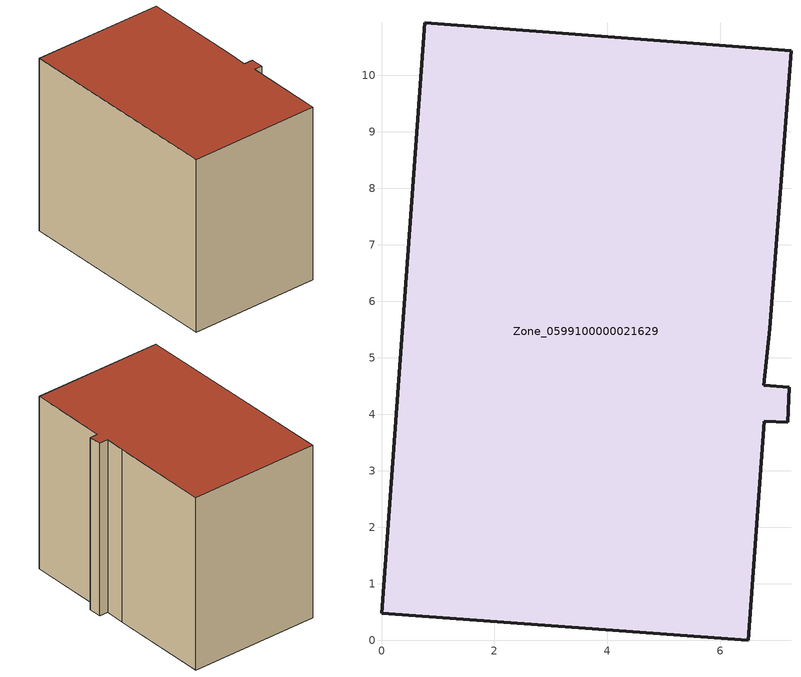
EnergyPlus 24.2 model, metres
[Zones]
Zone_0599100000021629
 floor ground (C_G): 6.49,0 0,0.48 0.77,10.93 7.25,10.44 6.88,5.52 6.77,4.51 7.22,4.48 7.19,3.86 6.78,3.88 z0
 wall outside (C_F): 0,0.48 6.49,0 6.78,3.88 7.19,3.86 7.22,4.48 6.77,4.51 6.88,5.52 7.25,10.44 0.77,10.93 0,0.48 z0:8.78
 roof outside (C_R): 6.88,5.52 7.25,10.44 0.77,10.93 0,0.48 6.49,0 6.78,3.88 7.19,3.86 7.22,4.48 6.77,4.51 z8.78
[BUILDING]
Pand.0599100000021629: North Axis=0; Terrain=City; Loads Convergence Tolerance Value=0.04; Temperature Convergence Tolerance Value=0.4; Solar Distribution=FullExterior; Maximum Number of Warmup Days=25; Minimum Number of Warmup Days=1
[Site:Location]
Rotterdam.The.Hague.AP_ZH_NLD Design_Conditions: Latitude=51.96; Longitude=4.45; Time Zone=1; Elevation=-4.5
[SITE:GROUNDTEMPERATURE:BUILDINGSURFACE]
18, 18, 18, 18, 18, 18, 18, 18, 18, 18, 18, 18
[MATERIAL] Thermal Absorptance=0.9; Solar Absorptance=0.7; Visible Absorptance=0.7
Name | Roughness | Thickness | Conductivity | Density | Specific Heat
G.TC.1946-1964 | MediumSmooth | 0.15 | 1 | 540 | 1210
F.TC.1946-1964 | Rough | 0.3 | 0.857143 | 1920 | 840
R.TC.1946-1964 | MediumRough | 0.2 | 0.235294 | 1500 | 1000
[CONSTRUCTION]
C_G: G.TC.1946-1964
C_F: F.TC.1946-1964
C_R: R.TC.1946-1964
[ZONE]
Zone_0599100000021629: Type=1; Multiplier=1; Ceiling Height=Autocalculate; Volume=Autocalculate; Floor Area=autocalculate; Part of Total Floor Area=Yes
[ZONEINFILTRATION:DESIGNFLOWRATE]
Infil_Zone_0599100000021629: Zone or ZoneList or Space or SpaceList=Zone_0599100000021629; Schedule=AlwaysOn; Design Flow Rate Calculation Method=Flow/Area; Flow Rate per Floor Area=0.003; Constant Term Coefficient=1; Temperature Term Coefficient=0; Velocity Term Coefficient=0; Velocity Squared Term Coefficient=0
[HVACTEMPLATE:ZONE:IDEALLOADSAIRSYSTEM]
Zone_0599100000021629: Maximum Heating Supply Air Temperature=50; Minimum Cooling Supply Air Temperature=13; Maximum Heating Supply Air Humidity Ratio=0.0156; Minimum Cooling Supply Air Humidity Ratio=0.0077; Heating Limit=NoLimit; Cooling Limit=NoLimit; Dehumidification Control Type=ConstantSensibleHeatRatio; Cooling Sensible Heat Ratio=0.7; Dehumidification Setpoint=60; Humidification Control Type=None; Humidification Setpoint=30; Outdoor Air Method=None; Outdoor Air Flow Rate per Person=0.00944; Outdoor Air Flow Rate per Zone Floor Area=0; Outdoor Air Flow Rate per Zone=0; Demand Controlled Ventilation Type=None; Outdoor Air Economizer Type=NoEconomizer; Heat Recovery Type=None; Sensible Heat Recovery Effectiveness=0.7; Latent Heat Recovery Effectiveness=0.65
[ZONECONTROL:THERMOSTAT]
ThermostatControl_Zone_0599100000021629: Zone or ZoneList=Zone_0599100000021629; Control Type Schedule=DualSetpointControlType; Control 1=Thermostat_Zone_0599100000021629; Temperature Difference Between Cutout And Setpoint=0
[THERMOSTATSETPOINT:DUALSETPOINT]
Thermostat_Zone_0599100000021629: Heating Setpoint Temperature Schedule=HeatingSetpoint_Zone_0599100000021629; Cooling Setpoint Temperature Schedule=CoolingSetpoint_Zone_0599100000021629
[SCHEDULE:COMPACT]
HeatingSetpoint_Zone_0599100000021629: Through: 12/31, For: AllDays, Until: 24:00, 21
CoolingSetpoint_Zone_0599100000021629: Through: 12/31, For: AllDays, Until: 24:00, 24
DualSetpointControlType: Through: 12/31, For: AllDays, Until: 24:00, 4
AlwaysOn: Through: 12/31, For: AllDays, Until: 24:00, 1
